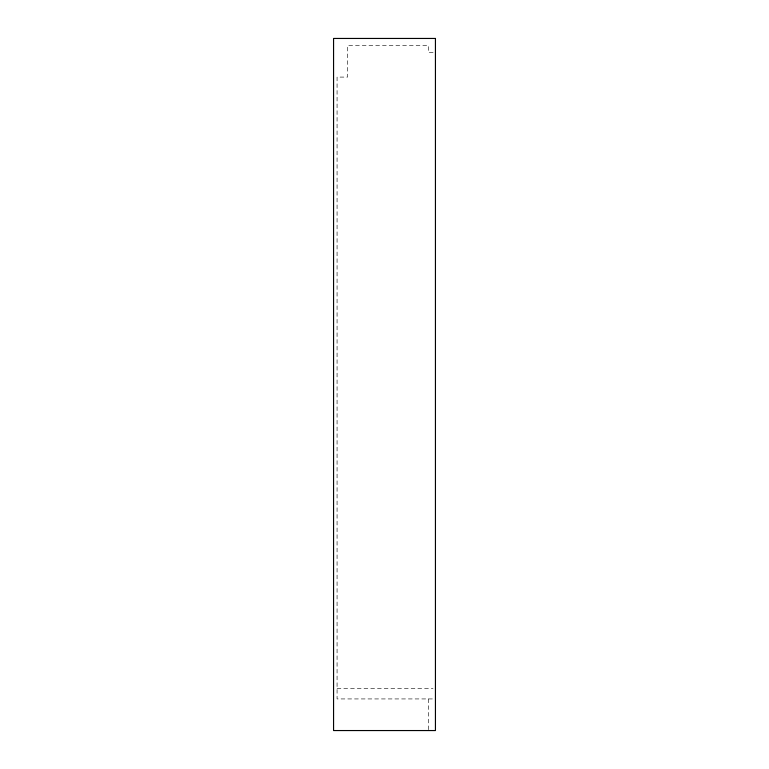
<?xml version="1.0" encoding="UTF-8"?>
<svg xmlns="http://www.w3.org/2000/svg" width="769" height="769" viewBox="0 0 769 769"><rect width="100%" height="100%" fill="white"/><g stroke="black" fill="none" stroke-linecap="round" stroke-linejoin="round"><path stroke-width="0.58" stroke-dasharray="3.85 2.88" d="M433.101 52.503L428.42 52.503L428.42 45.477L347.607 45.477L347.607 77.092L337.072 77.092L337.072 698.934L435.437 698.934M337.072 688.39L433.043 688.39M428.42 698.934L428.42 730.55"/><path stroke-width="1.15" d="M435.437 38.45L333.563 38.45L333.563 730.55L435.437 730.55L435.437 38.45"/></g></svg>
